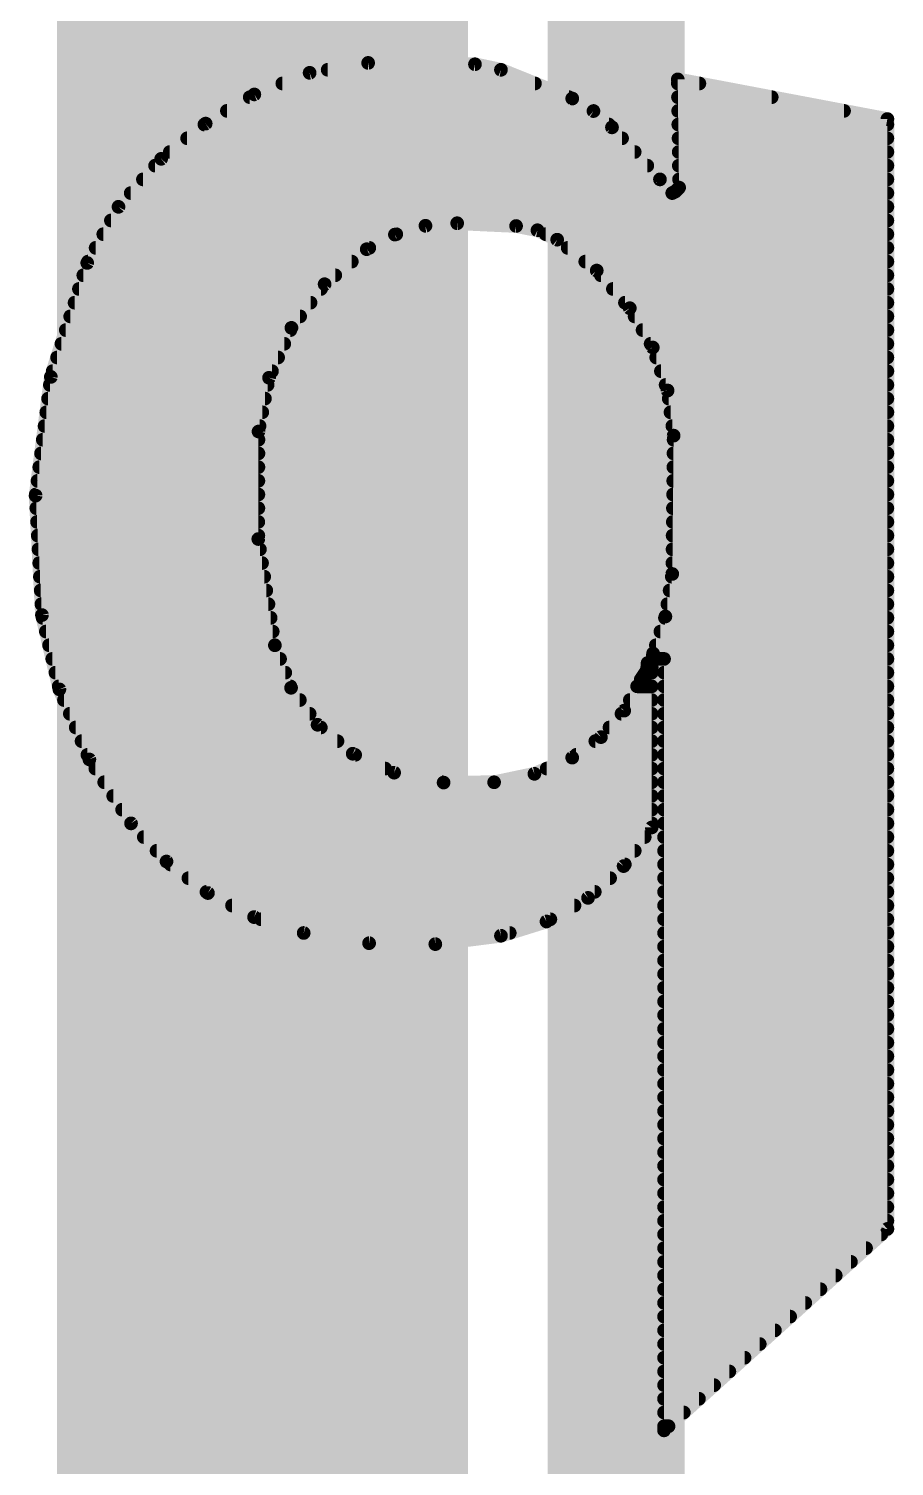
# Model space of a CAD drawing. Extents: x -3.8 to 55.5, y -10.2 to 68.5.
# Drawn here: x 33.963 to 35.568, y 32.209 to 34.874 of the extents above; entities that cross this region are included whole.
import ezdxf

# ---------------------------------------------------------------- set-up
doc = ezdxf.new("R2010")
doc.units = 0
for name, color, linetype in [('16', 132, 'CONTINUOUS'), ('21', 41, 'CONTINUOUS'), ('22', 40, 'CONTINUOUS')]:
    doc.layers.add(name, color=color, linetype=linetype)

msp = doc.modelspace()

# ---------------------------------------------------------------- linework, layer by layer
at = {"layer": '16', "const_width": 0.254}
msp.add_lwpolyline([(35.052, 28.956), (35.052, 46.736)], dxfattribs=at)
at = {"layer": '21', "const_width": 0.762}
msp.add_lwpolyline([(34.3964, 31.877), (34.3964, 36.1987)], dxfattribs=at)
at = {"layer": '22', "const_width": 0.0254}
for points in [[(34.4838, 34.7923), (34.3814, 34.7523)], [(34.5923, 34.8107), (34.4838, 34.7923)], [(34.5173, 34.798), (34.8386, 34.798)], [(34.7904, 34.8082), (34.5923, 34.8107)], [(34.8386, 34.798), (34.7904, 34.8082)], [(34.9707, 34.7447), (34.8386, 34.798)], [(34.4333, 34.7726), (34.9016, 34.7726)], [(35.1663, 34.7802), (35.1688, 34.5796)], [(35.5549, 34.7066), (35.1663, 34.7802)], [(35.1664, 34.7726), (35.2064, 34.7726)], [(34.3814, 34.7523), (34.2912, 34.6982)], [(34.3729, 34.7472), (34.9645, 34.7472)], [(35.01, 34.7214), (34.9707, 34.7447)], [(35.1667, 34.7472), (35.3405, 34.7472)], [(34.3305, 34.7218), (35.0095, 34.7218)], [(35.0444, 34.6913), (35.01, 34.7214)], [(35.167, 34.7218), (35.4746, 34.7218)], [(34.2912, 34.6982), (34.2087, 34.6329)], [(34.2889, 34.6964), (35.0386, 34.6964)], [(35.1333, 34.5948), (35.0444, 34.6913)], [(35.1673, 34.6964), (35.5549, 34.6964)], [(35.5549, 32.6492), (35.5549, 34.7066)], [(34.2568, 34.671), (35.0631, 34.671)], [(35.1677, 34.671), (35.5549, 34.671)], [(34.2087, 34.6329), (34.1296, 34.5439)], [(34.2247, 34.6456), (35.0865, 34.6456)], [(35.168, 34.6456), (35.5549, 34.6456)], [(34.1974, 34.6202), (35.1099, 34.6202)], [(35.1683, 34.6202), (35.5549, 34.6202)], [(34.1748, 34.5948), (35.1333, 34.5948)], [(35.1561, 34.5694), (35.1333, 34.5948)], [(35.1688, 34.5796), (35.1612, 34.5719)], [(35.1686, 34.5948), (35.5549, 34.5948)], [(34.1522, 34.5694), (35.1561, 34.5694)], [(35.1612, 34.5719), (35.1561, 34.5694)], [(35.1561, 34.5694), (35.5549, 34.5694)], [(34.1296, 34.5439), (34.0716, 34.4399)], [(34.1297, 34.544), (35.5549, 34.544)], [(34.1155, 34.5186), (35.5549, 34.5186)], [(34.642, 34.4925), (34.6987, 34.5088)], [(34.6987, 34.5088), (34.7574, 34.5135)], [(34.7574, 34.5135), (34.8666, 34.5084)], [(34.8666, 34.5084), (34.9063, 34.5005)], [(34.9063, 34.5005), (34.9428, 34.483)], [(34.1013, 34.4932), (34.6445, 34.4932)], [(34.5897, 34.4653), (34.642, 34.4925)], [(34.9215, 34.4932), (35.5549, 34.4932)], [(34.9428, 34.483), (35.016, 34.4258)], [(34.0872, 34.4678), (34.5945, 34.4678)], [(34.5116, 34.4004), (34.5897, 34.4653)], [(34.9623, 34.4678), (35.5549, 34.4678)], [(34.0716, 34.4399), (34.0042, 34.2286)], [(34.0643, 34.417), (34.5315, 34.417)], [(34.073, 34.4424), (34.5621, 34.4424)], [(34.9948, 34.4424), (35.5549, 34.4424)], [(35.016, 34.4258), (35.0774, 34.356)], [(35.0238, 34.417), (35.5549, 34.417)], [(34.0562, 34.3916), (34.5049, 34.3916)], [(34.4502, 34.3196), (34.5116, 34.4004)], [(35.0461, 34.3916), (35.5549, 34.3916)], [(34.0481, 34.3662), (34.4856, 34.3662)], [(35.0684, 34.3662), (35.5549, 34.3662)], [(34.04, 34.3408), (34.4663, 34.3408)], [(35.0774, 34.356), (35.12, 34.2832)], [(35.0863, 34.3408), (35.5549, 34.3408)], [(34.0319, 34.3154), (34.4483, 34.3154)], [(34.4086, 34.227), (34.4502, 34.3196)], [(35.1011, 34.3154), (35.5549, 34.3154)], [(34.0238, 34.29), (34.4369, 34.29)], [(35.116, 34.29), (35.5549, 34.29)], [(35.12, 34.2832), (35.1474, 34.2034)], [(34.0157, 34.2646), (34.4255, 34.2646)], [(35.1264, 34.2646), (35.5549, 34.2646)], [(34.0076, 34.2392), (34.4141, 34.2392)], [(35.1351, 34.2392), (35.5549, 34.2392)], [(34.0042, 34.2286), (33.9759, 34.0086)], [(34.0023, 34.2138), (34.4061, 34.2138)], [(34.3891, 34.1274), (34.4086, 34.227)], [(35.1438, 34.2138), (35.5549, 34.2138)], [(35.1474, 34.2034), (35.1587, 34.1198)], [(33.999, 34.1884), (34.4011, 34.1884)], [(35.1495, 34.1884), (35.5549, 34.1884)], [(33.9958, 34.163), (34.3961, 34.163)], [(35.1529, 34.163), (35.5549, 34.163)], [(33.9925, 34.1376), (34.3911, 34.1376)], [(34.3888, 33.9281), (34.3891, 34.1274)], [(35.1563, 34.1376), (35.5549, 34.1376)], [(33.9892, 34.1122), (34.3891, 34.1122)], [(35.1587, 34.1198), (35.1561, 33.8633)], [(35.1586, 34.1122), (35.5549, 34.1122)], [(33.986, 34.0868), (34.389, 34.0868)], [(35.1584, 34.0868), (35.5549, 34.0868)], [(33.9827, 34.0614), (34.389, 34.0614)], [(35.1581, 34.0614), (35.5549, 34.0614)], [(33.9794, 34.036), (34.3889, 34.036)], [(35.1579, 34.036), (35.5549, 34.036)], [(33.9759, 34.0086), (33.9877, 33.7871)], [(33.9762, 34.0106), (34.3889, 34.0106)], [(35.1576, 34.0106), (35.5549, 34.0106)], [(33.9772, 33.9852), (34.3889, 33.9852)], [(35.1573, 33.9852), (35.5549, 33.9852)], [(33.9785, 33.9598), (34.3888, 33.9598)], [(35.1571, 33.9598), (35.5549, 33.9598)], [(33.9799, 33.9344), (34.3888, 33.9344)], [(34.4195, 33.7312), (34.3888, 33.9281)], [(35.1568, 33.9344), (35.5549, 33.9344)], [(33.9812, 33.909), (34.3918, 33.909)], [(33.9826, 33.8836), (34.3957, 33.8836)], [(35.1563, 33.8836), (35.5549, 33.8836)], [(35.1566, 33.909), (35.5549, 33.909)], [(33.9839, 33.8582), (34.3997, 33.8582)], [(35.1561, 33.8633), (35.1434, 33.7845)], [(35.1553, 33.8582), (35.5549, 33.8582)], [(33.9853, 33.8328), (34.4036, 33.8328)], [(35.1512, 33.8328), (35.5549, 33.8328)], [(33.9866, 33.8074), (34.4076, 33.8074)], [(35.1471, 33.8074), (35.5549, 33.8074)], [(33.9877, 33.7871), (34.02, 33.6495)], [(33.9889, 33.782), (34.4116, 33.782)], [(35.1434, 33.7845), (35.1206, 33.716)], [(35.1426, 33.782), (35.5549, 33.782)], [(33.9949, 33.7566), (34.4155, 33.7566)], [(35.1341, 33.7566), (35.5549, 33.7566)], [(34.0008, 33.7312), (34.4195, 33.7312)], [(34.4494, 33.6523), (34.4195, 33.7312)], [(35.1257, 33.7312), (35.5549, 33.7312)], [(34.0068, 33.7058), (34.4291, 33.7058)], [(35.118, 33.6906), (35.1104, 33.6982)], [(35.1104, 33.6982), (35.1104, 33.6931)], [(35.1206, 33.716), (35.1201, 33.7123)], [(35.1201, 33.7123), (35.1215, 33.7088)], [(35.1215, 33.7088), (35.1245, 33.7064)], [(35.1245, 33.7064), (35.1282, 33.7058)], [(35.1282, 33.7058), (35.1409, 33.7058)], [(35.1282, 33.7058), (35.5549, 33.7058)], [(35.1409, 33.7058), (35.1409, 32.2758)], [(34.0127, 33.6804), (34.4388, 33.6804)], [(35.1028, 33.6753), (35.0977, 33.6677)], [(35.1084, 33.6834), (35.1028, 33.6753)], [(35.1063, 33.6804), (35.118, 33.6804)], [(35.1104, 33.6931), (35.1084, 33.6834)], [(35.118, 33.3934), (35.118, 33.6906)], [(35.1409, 33.6804), (35.5549, 33.6804)], [(34.0187, 33.655), (34.4484, 33.655)], [(34.02, 33.6495), (34.0756, 33.5194)], [(34.4986, 33.5838), (34.4494, 33.6523)], [(35.0977, 33.6677), (35.067, 33.61)], [(35.091, 33.655), (35.118, 33.655)], [(35.1409, 33.655), (35.5549, 33.655)], [(34.0285, 33.6296), (34.4657, 33.6296)], [(35.0775, 33.6296), (35.118, 33.6296)], [(35.1409, 33.6296), (35.5549, 33.6296)], [(34.0393, 33.6042), (34.484, 33.6042)], [(35.067, 33.61), (35.0239, 33.5608)], [(35.062, 33.6042), (35.118, 33.6042)], [(35.1409, 33.6042), (35.5549, 33.6042)], [(34.0502, 33.5788), (34.5047, 33.5788)], [(34.5638, 33.5301), (34.4986, 33.5838)], [(35.0397, 33.5788), (35.118, 33.5788)], [(35.1409, 33.5788), (35.5549, 33.5788)], [(34.0611, 33.5534), (34.5355, 33.5534)], [(35.0239, 33.5608), (34.9707, 33.5229)], [(35.0135, 33.5534), (35.118, 33.5534)], [(35.1409, 33.5534), (35.5549, 33.5534)], [(34.0719, 33.528), (34.5684, 33.528)], [(34.0756, 33.5194), (34.1528, 33.401)], [(34.6405, 33.495), (34.5638, 33.5301)], [(34.9707, 33.5229), (34.9006, 33.4929)], [(34.9779, 33.528), (35.118, 33.528)], [(35.1409, 33.528), (35.5549, 33.528)], [(34.0866, 33.5026), (34.6239, 33.5026)], [(34.7323, 33.4766), (34.6405, 33.495)], [(34.9006, 33.4929), (34.8259, 33.4772)], [(34.9233, 33.5026), (35.118, 33.5026)], [(35.1409, 33.5026), (35.5549, 33.5026)], [(34.1031, 33.4772), (34.7293, 33.4772)], [(34.8259, 33.4772), (34.7323, 33.4766)], [(34.8259, 33.4772), (35.118, 33.4772)], [(35.1409, 33.4772), (35.5549, 33.4772)], [(34.1197, 33.4518), (35.118, 33.4518)], [(35.1409, 33.4518), (35.5549, 33.4518)], [(34.1362, 33.4264), (35.118, 33.4264)], [(35.1409, 33.4264), (35.5549, 33.4264)], [(34.1528, 33.401), (34.2186, 33.3303)], [(34.1528, 33.401), (35.118, 33.401)], [(35.066, 33.3218), (35.118, 33.3934)], [(35.1409, 33.401), (35.5549, 33.401)], [(34.1764, 33.3756), (35.1051, 33.3756)], [(35.1409, 33.3756), (35.5549, 33.3756)], [(34.2001, 33.3502), (35.0866, 33.3502)], [(34.2186, 33.3303), (34.2954, 33.2719)], [(34.2259, 33.3248), (35.0682, 33.3248)], [(35.1409, 33.3502), (35.5549, 33.3502)], [(35.1409, 33.3248), (35.5549, 33.3248)], [(34.2592, 33.2994), (35.0409, 33.2994)], [(35, 33.2628), (35.066, 33.3218)], [(35.1409, 33.2994), (35.5549, 33.2994)], [(34.2926, 33.274), (35.0125, 33.274)], [(34.2954, 33.2719), (34.381, 33.2273)], [(35.1409, 33.274), (35.5549, 33.274)], [(34.34, 33.2486), (34.9749, 33.2486)], [(34.9231, 33.2191), (35, 33.2628)], [(35.1409, 33.2486), (35.5549, 33.2486)], [(34.381, 33.2273), (34.4729, 33.1978)], [(34.3936, 33.2232), (34.9302, 33.2232)], [(34.8386, 33.1927), (34.9231, 33.2191)], [(35.1409, 33.2232), (35.5549, 33.2232)], [(34.4729, 33.1978), (34.5942, 33.1789)], [(34.4729, 33.1978), (34.8549, 33.1978)], [(34.7169, 33.1772), (34.8386, 33.1927)], [(35.1409, 33.1978), (35.5549, 33.1978)], [(34.5942, 33.1789), (34.7169, 33.1772)], [(35.1409, 33.1724), (35.5549, 33.1724)], [(35.1409, 33.147), (35.5549, 33.147)], [(35.1409, 33.1216), (35.5549, 33.1216)], [(35.1409, 33.0962), (35.5549, 33.0962)], [(35.1409, 33.0708), (35.5549, 33.0708)], [(35.1409, 33.0454), (35.5549, 33.0454)], [(35.1409, 33.02), (35.5549, 33.02)], [(35.1409, 32.9946), (35.5549, 32.9946)], [(35.1409, 32.9692), (35.5549, 32.9692)], [(35.1409, 32.9438), (35.5549, 32.9438)], [(35.1409, 32.9184), (35.5549, 32.9184)], [(35.1409, 32.893), (35.5549, 32.893)], [(35.1409, 32.8676), (35.5549, 32.8676)], [(35.1409, 32.8422), (35.5549, 32.8422)], [(35.1409, 32.8168), (35.5549, 32.8168)], [(35.1409, 32.7914), (35.5549, 32.7914)], [(35.1409, 32.766), (35.5549, 32.766)], [(35.1409, 32.7406), (35.5549, 32.7406)], [(35.1409, 32.7152), (35.5549, 32.7152)], [(35.1409, 32.6898), (35.5549, 32.6898)], [(35.1409, 32.6644), (35.5549, 32.6644)], [(35.1409, 32.2758), (35.5549, 32.6492)], [(35.1409, 32.639), (35.5436, 32.639)], [(35.1409, 32.6136), (35.5154, 32.6136)], [(35.1409, 32.5882), (35.4873, 32.5882)], [(35.1409, 32.5628), (35.4591, 32.5628)], [(35.1409, 32.5374), (35.4309, 32.5374)], [(35.1409, 32.512), (35.4028, 32.512)], [(35.1409, 32.4866), (35.3746, 32.4866)], [(35.1409, 32.4612), (35.3465, 32.4612)], [(35.1409, 32.4358), (35.3183, 32.4358)], [(35.1409, 32.4104), (35.2901, 32.4104)], [(35.1409, 32.385), (35.262, 32.385)], [(35.1409, 32.3596), (35.2338, 32.3596)], [(35.1409, 32.3342), (35.2056, 32.3342)], [(35.1409, 32.3088), (35.1775, 32.3088)], [(35.1409, 32.2834), (35.1493, 32.2834)]]:
    msp.add_lwpolyline(points, dxfattribs=at)
at = {"layer": '22', "const_width": 0.0127}
for points in [[(34.4828, 34.7986, 1), (34.4849, 34.7861)], [(34.4862, 34.7864, 1), (34.4815, 34.7983)], [(34.5173, 34.8043, 1), (34.5173, 34.7917)], [(34.5924, 34.817, 1), (34.5922, 34.8044)], [(34.5934, 34.8044, 1), (34.5912, 34.817)], [(34.7917, 34.8144, 1), (34.7891, 34.802)], [(34.7903, 34.8019, 1), (34.7905, 34.8145)], [(34.841, 34.8039, 1), (34.8362, 34.7921)], [(34.8373, 34.7918, 1), (34.8399, 34.8042)], [(34.8386, 34.7917, 1), (34.8386, 34.8043)], [(34.4333, 34.779, 1), (34.4333, 34.7663)], [(34.9016, 34.7663, 1), (34.9016, 34.779)], [(35.1726, 34.7803, 1), (35.16, 34.7801)], [(35.1675, 34.7864, 1), (35.1651, 34.774)], [(35.1664, 34.779, 1), (35.1664, 34.7663)], [(35.2064, 34.7663, 1), (35.2064, 34.779)], [(34.3729, 34.7535, 1), (34.3729, 34.7409)], [(34.3791, 34.7582, 1), (34.3837, 34.7464)], [(34.3847, 34.7469, 1), (34.3781, 34.7577)], [(34.9739, 34.7502, 1), (34.9675, 34.7392)], [(34.9645, 34.7409, 1), (34.9645, 34.7535)], [(34.9683, 34.7388, 1), (34.9731, 34.7506)], [(35.1667, 34.7535, 1), (35.1667, 34.7409)], [(35.3405, 34.7409, 1), (35.3405, 34.7535)], [(34.3305, 34.7281, 1), (34.3305, 34.7155)], [(35.0142, 34.7262, 1), (35.0059, 34.7167)], [(35.0068, 34.716, 1), (35.0133, 34.7269)], [(35.0095, 34.7155, 1), (35.0095, 34.7281)], [(35.167, 34.7281, 1), (35.167, 34.7155)], [(35.4746, 34.7155, 1), (35.4746, 34.7281)], [(34.2889, 34.7028, 1), (34.2889, 34.6901)], [(34.2879, 34.7037, 1), (34.2944, 34.6928)], [(34.2951, 34.6932, 1), (34.2872, 34.7032)], [(35.0491, 34.6956, 1), (35.0397, 34.687)], [(35.0386, 34.6901, 1), (35.0386, 34.7028)], [(35.0402, 34.6865, 1), (35.0486, 34.6961)], [(35.1673, 34.7028, 1), (35.1673, 34.6901)], [(35.5613, 34.7066, 1), (35.5486, 34.7066)], [(35.5537, 34.7004, 1), (35.5561, 34.7128)], [(35.5549, 34.6901, 1), (35.5549, 34.7028)], [(34.2568, 34.6773, 1), (34.2568, 34.6647)], [(35.0631, 34.6647, 1), (35.0631, 34.6773)], [(35.1677, 34.6773, 1), (35.1677, 34.6647)], [(35.5549, 34.6647, 1), (35.5549, 34.6773)], [(34.2048, 34.6379, 1), (34.2126, 34.6279)], [(34.2134, 34.6287, 1), (34.204, 34.6371)], [(34.2247, 34.6519, 1), (34.2247, 34.6393)], [(35.0865, 34.6393, 1), (35.0865, 34.6519)], [(35.168, 34.6519, 1), (35.168, 34.6393)], [(35.5549, 34.6393, 1), (35.5549, 34.6519)], [(34.1974, 34.6266, 1), (34.1974, 34.6139)], [(35.1099, 34.6139, 1), (35.1099, 34.6266)], [(35.1683, 34.6266, 1), (35.1683, 34.6139)], [(35.5549, 34.6139, 1), (35.5549, 34.6266)], [(34.1748, 34.6011, 1), (34.1748, 34.5885)], [(35.138, 34.599, 1), (35.1286, 34.5906)], [(35.1286, 34.5905, 1), (35.138, 34.5991)], [(35.1333, 34.5885, 1), (35.1333, 34.6011)], [(35.1686, 34.6011, 1), (35.1686, 34.5885)], [(35.1733, 34.5751, 1), (35.1643, 34.5841)], [(35.5549, 34.5885, 1), (35.5549, 34.6011)], [(34.1522, 34.5757, 1), (34.1522, 34.5631)], [(35.1533, 34.5751, 1), (35.1589, 34.5637)], [(35.1561, 34.5757, 1), (35.1561, 34.5631)], [(35.1514, 34.5652, 1), (35.1608, 34.5736)], [(35.1567, 34.5764, 1), (35.1657, 34.5674)], [(35.1561, 34.5631, 1), (35.1561, 34.5757)], [(35.164, 34.5662, 1), (35.1584, 34.5776)], [(35.1625, 34.5795, 1), (35.1751, 34.5797)], [(35.5549, 34.5631, 1), (35.5549, 34.5757)], [(34.1248, 34.5481, 1), (34.1343, 34.5397)], [(34.1297, 34.5504, 1), (34.1297, 34.5377)], [(34.1351, 34.5408, 1), (34.124, 34.547)], [(35.5549, 34.5377, 1), (35.5549, 34.5504)], [(34.1155, 34.5249, 1), (34.1155, 34.5123)], [(34.6981, 34.5151, 1), (34.6992, 34.5024)], [(34.7004, 34.5027, 1), (34.6969, 34.5149)], [(34.7577, 34.5198, 1), (34.7571, 34.5072)], [(34.7579, 34.5072, 1), (34.7569, 34.5198)], [(34.8678, 34.5146, 1), (34.8654, 34.5022)], [(34.8663, 34.5021, 1), (34.8669, 34.5147)], [(34.909, 34.5062, 1), (34.9035, 34.4947)], [(34.905, 34.4942, 1), (34.9075, 34.5067)], [(35.5549, 34.5123, 1), (35.5549, 34.5249)], [(34.1013, 34.4995, 1), (34.1013, 34.4869)], [(34.6402, 34.4986, 1), (34.6438, 34.4864)], [(34.6449, 34.4868, 1), (34.6391, 34.4981)], [(34.6445, 34.4869, 1), (34.6445, 34.4995)], [(34.9215, 34.4995, 1), (34.9215, 34.4869)], [(34.9467, 34.488, 1), (34.9389, 34.478)], [(34.9401, 34.4773, 1), (34.9455, 34.4887)], [(35.5549, 34.4869, 1), (35.5549, 34.4995)], [(34.0872, 34.4742, 1), (34.0872, 34.4615)], [(34.5868, 34.4709, 1), (34.5926, 34.4597)], [(34.5938, 34.4604, 1), (34.5856, 34.4702)], [(34.5945, 34.4615, 1), (34.5945, 34.4742)], [(34.9623, 34.4742, 1), (34.9623, 34.4615)], [(35.5549, 34.4615, 1), (35.5549, 34.4742)], [(34.0643, 34.4233, 1), (34.0643, 34.4107)], [(34.0661, 34.443, 1), (34.0771, 34.4368)], [(34.0776, 34.438, 1), (34.0656, 34.4418)], [(34.073, 34.4487, 1), (34.073, 34.4361)], [(34.5315, 34.4107, 1), (34.5315, 34.4233)], [(34.5621, 34.4361, 1), (34.5621, 34.4487)], [(34.9948, 34.4487, 1), (34.9948, 34.4361)], [(35.0208, 34.43, 1), (35.0113, 34.4216)], [(35.0121, 34.4208, 1), (35.02, 34.4308)], [(35.0238, 34.4233, 1), (35.0238, 34.4107)], [(35.5549, 34.4361, 1), (35.5549, 34.4487)], [(35.5549, 34.4107, 1), (35.5549, 34.4233)], [(34.0562, 34.398, 1), (34.0562, 34.3853)], [(34.5049, 34.3853, 1), (34.5049, 34.398)], [(34.5076, 34.4053, 1), (34.5157, 34.3956)], [(34.5167, 34.3966, 1), (34.5066, 34.4043)], [(35.0461, 34.398, 1), (35.0461, 34.3853)], [(35.5549, 34.3853, 1), (35.5549, 34.398)], [(34.0481, 34.3725, 1), (34.0481, 34.3599)], [(34.4856, 34.3599, 1), (34.4856, 34.3725)], [(35.0684, 34.3725, 1), (35.0684, 34.3599)], [(35.5549, 34.3599, 1), (35.5549, 34.3725)], [(34.04, 34.3471, 1), (34.04, 34.3345)], [(34.4663, 34.3345, 1), (34.4663, 34.3471)], [(35.0829, 34.3592, 1), (35.0719, 34.3528)], [(35.0726, 34.3518, 1), (35.0822, 34.3602)], [(35.0863, 34.3471, 1), (35.0863, 34.3345)], [(35.5549, 34.3345, 1), (35.5549, 34.3471)], [(34.0319, 34.3218, 1), (34.0319, 34.3091)], [(34.4451, 34.3235, 1), (34.4553, 34.3158)], [(34.456, 34.317, 1), (34.4444, 34.3222)], [(34.4483, 34.3091, 1), (34.4483, 34.3218)], [(35.1011, 34.3218, 1), (35.1011, 34.3091)], [(35.5549, 34.3091, 1), (35.5549, 34.3218)], [(34.0238, 34.2963, 1), (34.0238, 34.2837)], [(34.4369, 34.2837, 1), (34.4369, 34.2963)], [(35.116, 34.2963, 1), (35.116, 34.2837)], [(35.5549, 34.2837, 1), (35.5549, 34.2963)], [(34.0157, 34.2709, 1), (34.0157, 34.2583)], [(34.4255, 34.2583, 1), (34.4255, 34.2709)], [(35.126, 34.2852, 1), (35.114, 34.2811)], [(35.1145, 34.28, 1), (35.1255, 34.2864)], [(35.1264, 34.2709, 1), (35.1264, 34.2583)], [(35.5549, 34.2583, 1), (35.5549, 34.2709)], [(34.0076, 34.2456, 1), (34.0076, 34.2329)], [(34.4141, 34.2329, 1), (34.4141, 34.2456)], [(35.1351, 34.2456, 1), (35.1351, 34.2329)], [(35.5549, 34.2329, 1), (35.5549, 34.2456)], [(34.0023, 34.2201, 1), (34.0023, 34.2075)], [(33.9981, 34.2305, 1), (34.0102, 34.2267)], [(34.0105, 34.2278, 1), (33.9979, 34.2294)], [(34.4029, 34.2296, 1), (34.4144, 34.2244)], [(34.4149, 34.2258, 1), (34.4024, 34.2282)], [(34.4061, 34.2075, 1), (34.4061, 34.2201)], [(35.1438, 34.2201, 1), (35.1438, 34.2075)], [(35.1537, 34.2043, 1), (35.1411, 34.2026)], [(35.5549, 34.2075, 1), (35.5549, 34.2201)], [(33.999, 34.1947, 1), (33.999, 34.1821)], [(34.4011, 34.1821, 1), (34.4011, 34.1947)], [(35.1414, 34.2013, 1), (35.1534, 34.2055)], [(35.1495, 34.1947, 1), (35.1495, 34.1821)], [(35.5549, 34.1821, 1), (35.5549, 34.1947)], [(33.9958, 34.1694, 1), (33.9958, 34.1567)], [(34.3961, 34.1567, 1), (34.3961, 34.1694)], [(35.1529, 34.1694, 1), (35.1529, 34.1567)], [(35.5549, 34.1567, 1), (35.5549, 34.1694)], [(33.9925, 34.1439, 1), (33.9925, 34.1313)], [(34.3954, 34.1274, 1), (34.3828, 34.1274)], [(34.3911, 34.1313, 1), (34.3911, 34.1439)], [(35.1563, 34.1439, 1), (35.1563, 34.1313)], [(35.5549, 34.1313, 1), (35.5549, 34.1439)], [(33.9892, 34.1185, 1), (33.9892, 34.1059)], [(34.3829, 34.1286, 1), (34.3953, 34.1262)], [(34.3891, 34.1059, 1), (34.3891, 34.1185)], [(35.1586, 34.1185, 1), (35.1586, 34.1059)], [(35.1524, 34.119, 1), (35.165, 34.1206)], [(35.165, 34.1197, 1), (35.1524, 34.1199)], [(35.5549, 34.1059, 1), (35.5549, 34.1185)], [(33.986, 34.0932, 1), (33.986, 34.0805)], [(34.389, 34.0805, 1), (34.389, 34.0932)], [(35.1584, 34.0932, 1), (35.1584, 34.0805)], [(35.5549, 34.0805, 1), (35.5549, 34.0932)], [(33.9827, 34.0677, 1), (33.9827, 34.0551)], [(34.389, 34.0551, 1), (34.389, 34.0677)], [(35.1581, 34.0677, 1), (35.1581, 34.0551)], [(35.5549, 34.0551, 1), (35.5549, 34.0677)], [(33.9794, 34.0423, 1), (33.9794, 34.0297)], [(34.3889, 34.0297, 1), (34.3889, 34.0423)], [(35.1579, 34.0423, 1), (35.1579, 34.0297)], [(35.5549, 34.0297, 1), (35.5549, 34.0423)], [(33.9823, 34.0089, 1), (33.9696, 34.0083)], [(33.9696, 34.0094, 1), (33.9822, 34.0078)], [(33.9762, 34.017, 1), (33.9762, 34.0043)], [(34.3889, 34.0043, 1), (34.3889, 34.017)], [(35.1576, 34.017, 1), (35.1576, 34.0043)], [(35.5549, 34.0043, 1), (35.5549, 34.017)], [(33.9772, 33.9915, 1), (33.9772, 33.9789)], [(34.3889, 33.9789, 1), (34.3889, 33.9915)], [(35.1573, 33.9915, 1), (35.1573, 33.9789)], [(35.5549, 33.9789, 1), (35.5549, 33.9915)], [(33.9785, 33.9661, 1), (33.9785, 33.9535)], [(34.3888, 33.9535, 1), (34.3888, 33.9661)], [(35.1571, 33.9661, 1), (35.1571, 33.9535)], [(35.5549, 33.9535, 1), (35.5549, 33.9661)], [(33.9799, 33.9408, 1), (33.9799, 33.9281)], [(34.395, 33.9291, 1), (34.3825, 33.9271)], [(34.3824, 33.9281, 1), (34.3951, 33.9281)], [(34.3888, 33.9281, 1), (34.3888, 33.9408)], [(35.1568, 33.9408, 1), (35.1568, 33.9281)], [(35.5549, 33.9281, 1), (35.5549, 33.9408)], [(33.9812, 33.9153, 1), (33.9812, 33.9027)], [(33.9826, 33.8899, 1), (33.9826, 33.8773)], [(34.3918, 33.9027, 1), (34.3918, 33.9153)], [(34.3957, 33.8773, 1), (34.3957, 33.8899)], [(35.1563, 33.8899, 1), (35.1563, 33.8773)], [(35.1566, 33.9153, 1), (35.1566, 33.9027)], [(35.5549, 33.9027, 1), (35.5549, 33.9153)], [(35.5549, 33.8773, 1), (35.5549, 33.8899)], [(33.9839, 33.8646, 1), (33.9839, 33.8519)], [(34.3997, 33.8519, 1), (34.3997, 33.8646)], [(35.1553, 33.8646, 1), (35.1553, 33.8519)], [(35.1498, 33.8634, 1), (35.1624, 33.8632)], [(35.1624, 33.8623, 1), (35.1498, 33.8643)], [(35.5549, 33.8519, 1), (35.5549, 33.8646)], [(33.9853, 33.8391, 1), (33.9853, 33.8265)], [(34.4036, 33.8265, 1), (34.4036, 33.8391)], [(35.1512, 33.8391, 1), (35.1512, 33.8265)], [(35.5549, 33.8265, 1), (35.5549, 33.8391)], [(33.9866, 33.8137, 1), (33.9866, 33.8011)], [(34.4076, 33.8011, 1), (34.4076, 33.8137)], [(35.1471, 33.8137, 1), (35.1471, 33.8011)], [(35.5549, 33.8011, 1), (35.5549, 33.8137)], [(33.9939, 33.7886, 1), (33.9815, 33.7856)], [(33.9814, 33.7868, 1), (33.994, 33.7874)], [(33.9889, 33.7884, 1), (33.9889, 33.7757)], [(34.4116, 33.7757, 1), (34.4116, 33.7884)], [(35.1426, 33.7884, 1), (35.1426, 33.7757)], [(35.1371, 33.7855, 1), (35.1497, 33.7835)], [(35.1494, 33.7825, 1), (35.1374, 33.7865)], [(35.5549, 33.7757, 1), (35.5549, 33.7884)], [(33.9949, 33.7629, 1), (33.9949, 33.7503)], [(34.4155, 33.7503, 1), (34.4155, 33.7629)], [(35.1341, 33.7629, 1), (35.1341, 33.7503)], [(35.5549, 33.7503, 1), (35.5549, 33.7629)], [(34.0008, 33.7375, 1), (34.0008, 33.7249)], [(34.4254, 33.7335, 1), (34.4136, 33.7289)], [(34.4132, 33.7302, 1), (34.4258, 33.7322)], [(34.4195, 33.7249, 1), (34.4195, 33.7375)], [(35.1257, 33.7375, 1), (35.1257, 33.7249)], [(35.5549, 33.7249, 1), (35.5549, 33.7375)], [(34.0068, 33.7122, 1), (34.0068, 33.6995)], [(34.4291, 33.6995, 1), (34.4291, 33.7122)], [(35.1149, 33.7027, 1), (35.1059, 33.6937)], [(35.1167, 33.6982, 1), (35.1041, 33.6982)], [(35.126, 33.7146, 1), (35.1142, 33.7099)], [(35.1138, 33.7131, 1), (35.1264, 33.7114)], [(35.1146, 33.718, 1), (35.1266, 33.714)], [(35.1269, 33.7152, 1), (35.1143, 33.7168)], [(35.1255, 33.7137, 1), (35.1176, 33.7038)], [(35.1156, 33.7064, 1), (35.1274, 33.7111)], [(35.1255, 33.7127, 1), (35.1235, 33.7001)], [(35.1205, 33.7014, 1), (35.1284, 33.7114)], [(35.1282, 33.7122, 1), (35.1282, 33.6995)], [(35.1282, 33.7122, 1), (35.1282, 33.6995)], [(35.1272, 33.6995, 1), (35.1292, 33.7121)], [(35.1472, 33.7058, 1), (35.1346, 33.7058)], [(35.1409, 33.6995, 1), (35.1409, 33.7122)], [(35.5549, 33.6995, 1), (35.5549, 33.7122)], [(34.0127, 33.6867, 1), (34.0127, 33.6741)], [(34.4388, 33.6741, 1), (34.4388, 33.6867)], [(35.0976, 33.6789, 1), (35.108, 33.6717)], [(35.1081, 33.6718, 1), (35.0975, 33.6788)], [(35.1063, 33.6867, 1), (35.1063, 33.6741)], [(35.1022, 33.6847, 1), (35.1146, 33.6822)], [(35.1136, 33.6798, 1), (35.1032, 33.687)], [(35.1041, 33.6931, 1), (35.1167, 33.6931)], [(35.1166, 33.6918, 1), (35.1042, 33.6944)], [(35.1243, 33.6906, 1), (35.1117, 33.6906)], [(35.1135, 33.6861, 1), (35.1225, 33.6951)], [(35.118, 33.6741, 1), (35.118, 33.6867)], [(35.1409, 33.6867, 1), (35.1409, 33.6741)], [(35.5549, 33.6741, 1), (35.5549, 33.6867)], [(34.0187, 33.6613, 1), (34.0187, 33.6487)], [(34.0258, 33.6519, 1), (34.0142, 33.647)], [(34.0138, 33.648, 1), (34.0262, 33.6509)], [(34.4546, 33.656, 1), (34.4443, 33.6486)], [(34.4435, 33.6501, 1), (34.4554, 33.6546)], [(34.4484, 33.6487, 1), (34.4484, 33.6613)], [(35.091, 33.6613, 1), (35.091, 33.6487)], [(35.0924, 33.6712, 1), (35.103, 33.6642)], [(35.1033, 33.6647, 1), (35.0921, 33.6707)], [(35.118, 33.6487, 1), (35.118, 33.6613)], [(35.1409, 33.6613, 1), (35.1409, 33.6487)], [(35.5549, 33.6487, 1), (35.5549, 33.6613)], [(34.0285, 33.636, 1), (34.0285, 33.6233)], [(34.4657, 33.6233, 1), (34.4657, 33.636)], [(35.0775, 33.636, 1), (35.0775, 33.6233)], [(35.118, 33.6233, 1), (35.118, 33.636)], [(35.1409, 33.636, 1), (35.1409, 33.6233)], [(35.5549, 33.6233, 1), (35.5549, 33.636)], [(34.0393, 33.6105, 1), (34.0393, 33.5979)], [(34.484, 33.5979, 1), (34.484, 33.6105)], [(35.062, 33.6105, 1), (35.062, 33.5979)], [(35.0614, 33.613, 1), (35.0726, 33.607)], [(35.0718, 33.6058, 1), (35.0623, 33.6142)], [(35.118, 33.5979, 1), (35.118, 33.6105)], [(35.1409, 33.6105, 1), (35.1409, 33.5979)], [(35.5549, 33.5979, 1), (35.5549, 33.6105)], [(34.0502, 33.5851, 1), (34.0502, 33.5725)], [(34.5027, 33.5887, 1), (34.4946, 33.5789)], [(34.4935, 33.5801, 1), (34.5038, 33.5875)], [(34.5047, 33.5725, 1), (34.5047, 33.5851)], [(35.0397, 33.5851, 1), (35.0397, 33.5725)], [(35.118, 33.5725, 1), (35.118, 33.5851)], [(35.1409, 33.5851, 1), (35.1409, 33.5725)], [(35.5549, 33.5725, 1), (35.5549, 33.5851)], [(34.0611, 33.5598, 1), (34.0611, 33.5471)], [(34.5355, 33.5471, 1), (34.5355, 33.5598)], [(35.0135, 33.5598, 1), (35.0135, 33.5471)], [(35.0192, 33.565, 1), (35.0287, 33.5567)], [(35.0276, 33.5557, 1), (35.0202, 33.566)], [(35.118, 33.5471, 1), (35.118, 33.5598)], [(35.1409, 33.5598, 1), (35.1409, 33.5471)], [(35.5549, 33.5471, 1), (35.5549, 33.5598)], [(34.0719, 33.5343, 1), (34.0719, 33.5217)], [(34.0809, 33.5229, 1), (34.0703, 33.516)], [(34.0698, 33.517, 1), (34.0814, 33.5219)], [(34.5664, 33.5359, 1), (34.5611, 33.5243)], [(34.5597, 33.5252, 1), (34.5678, 33.535)], [(34.5684, 33.5217, 1), (34.5684, 33.5343)], [(34.967, 33.5281, 1), (34.9744, 33.5177)], [(34.9732, 33.5171, 1), (34.9682, 33.5287)], [(34.9779, 33.5343, 1), (34.9779, 33.5217)], [(35.118, 33.5217, 1), (35.118, 33.5343)], [(35.1409, 33.5343, 1), (35.1409, 33.5217)], [(35.5549, 33.5217, 1), (35.5549, 33.5343)], [(34.0866, 33.5089, 1), (34.0866, 33.4963)], [(34.6239, 33.4963, 1), (34.6239, 33.5089)], [(34.6417, 33.5012, 1), (34.6393, 33.4888)], [(34.6379, 33.4892, 1), (34.6431, 33.5008)], [(34.8981, 33.4987, 1), (34.9031, 33.487)], [(34.9019, 33.4867, 1), (34.8993, 33.4991)], [(34.9233, 33.5089, 1), (34.9233, 33.4963)], [(35.118, 33.4963, 1), (35.118, 33.5089)], [(35.1409, 33.5089, 1), (35.1409, 33.4963)], [(35.5549, 33.4963, 1), (35.5549, 33.5089)], [(34.1031, 33.4836, 1), (34.1031, 33.4709)], [(34.7322, 33.483, 1), (34.7323, 33.4703)], [(34.7293, 33.4709, 1), (34.7293, 33.4836)], [(34.731, 33.4704, 1), (34.7335, 33.4828)], [(34.8259, 33.4836, 1), (34.8259, 33.4709)], [(34.8246, 33.4834, 1), (34.8272, 33.471)], [(34.8259, 33.4709, 1), (34.8259, 33.4835)], [(35.118, 33.4709, 1), (35.118, 33.4836)], [(35.1409, 33.4836, 1), (35.1409, 33.4709)], [(35.5549, 33.4709, 1), (35.5549, 33.4836)], [(34.1197, 33.4581, 1), (34.1197, 33.4455)], [(35.118, 33.4455, 1), (35.118, 33.4581)], [(35.1409, 33.4581, 1), (35.1409, 33.4455)], [(35.5549, 33.4455, 1), (35.5549, 33.4581)], [(34.1362, 33.4327, 1), (34.1362, 33.4201)], [(35.118, 33.4201, 1), (35.118, 33.4327)], [(35.1409, 33.4327, 1), (35.1409, 33.4201)], [(35.5549, 33.4201, 1), (35.5549, 33.4327)], [(34.1528, 33.4074, 1), (34.1528, 33.3947)], [(34.1574, 33.4053, 1), (34.1482, 33.3967)], [(34.1475, 33.3975, 1), (34.1581, 33.4045)], [(35.1117, 33.3934, 1), (35.1243, 33.3934)], [(35.1231, 33.3897, 1), (35.1129, 33.3971)], [(35.118, 33.3947, 1), (35.118, 33.4074)], [(35.1409, 33.4074, 1), (35.1409, 33.3947)], [(35.5549, 33.3947, 1), (35.5549, 33.4074)], [(34.1764, 33.3819, 1), (34.1764, 33.3693)], [(35.1051, 33.3693, 1), (35.1051, 33.3819)], [(35.1409, 33.3819, 1), (35.1409, 33.3693)], [(35.5549, 33.3693, 1), (35.5549, 33.3819)], [(34.2001, 33.3565, 1), (34.2001, 33.3439)], [(34.2224, 33.3354, 1), (34.2147, 33.3253)], [(34.2139, 33.326, 1), (34.2232, 33.3347)], [(34.2259, 33.3312, 1), (34.2259, 33.3185)], [(35.0682, 33.3185, 1), (35.0682, 33.3312)], [(35.0866, 33.3439, 1), (35.0866, 33.3565)], [(35.1409, 33.3312, 1), (35.1409, 33.3185)], [(35.1409, 33.3565, 1), (35.1409, 33.3439)], [(35.5549, 33.3439, 1), (35.5549, 33.3565)], [(35.5549, 33.3185, 1), (35.5549, 33.3312)], [(34.2592, 33.3057, 1), (34.2592, 33.2931)], [(35.0409, 33.2931, 1), (35.0409, 33.3057)], [(35.0608, 33.3255, 1), (35.0711, 33.3181)], [(35.0702, 33.3171, 1), (35.0617, 33.3265)], [(35.1409, 33.3057, 1), (35.1409, 33.2931)], [(35.5549, 33.2931, 1), (35.5549, 33.3057)], [(34.2926, 33.2803, 1), (34.2926, 33.2677)], [(34.2983, 33.2775, 1), (34.2924, 33.2662)], [(34.2915, 33.2668, 1), (34.2992, 33.2769)], [(35.0125, 33.2677, 1), (35.0125, 33.2803)], [(35.1409, 33.2803, 1), (35.1409, 33.2677)], [(35.5549, 33.2677, 1), (35.5549, 33.2803)], [(34.34, 33.255, 1), (34.34, 33.2423)], [(34.9749, 33.2423, 1), (34.9749, 33.255)], [(34.9958, 33.2676, 1), (35.0042, 33.2581)], [(35.0031, 33.2573, 1), (34.9969, 33.2684)], [(35.1409, 33.255, 1), (35.1409, 33.2423)], [(35.5549, 33.2423, 1), (35.5549, 33.255)], [(34.3829, 33.2333, 1), (34.379, 33.2212)], [(34.378, 33.2216, 1), (34.3839, 33.2329)], [(34.3936, 33.2295, 1), (34.3936, 33.2169)], [(34.9199, 33.2247, 1), (34.9262, 33.2136)], [(34.9249, 33.2131, 1), (34.9212, 33.2252)], [(34.9302, 33.2169, 1), (34.9302, 33.2295)], [(35.1409, 33.2295, 1), (35.1409, 33.2169)], [(35.5549, 33.2169, 1), (35.5549, 33.2295)], [(34.4739, 33.2041, 1), (34.4719, 33.1915)], [(34.4729, 33.2041, 1), (34.4729, 33.1915)], [(34.471, 33.1918, 1), (34.4748, 33.2038)], [(34.8367, 33.1988, 1), (34.8405, 33.1866)], [(34.8394, 33.1864, 1), (34.8378, 33.199)], [(34.8549, 33.1915, 1), (34.8549, 33.2041)], [(35.1409, 33.2041, 1), (35.1409, 33.1915)], [(35.5549, 33.1915, 1), (35.5549, 33.2041)], [(34.5942, 33.1852, 1), (34.5941, 33.1725)], [(34.5932, 33.1726, 1), (34.5951, 33.1852)], [(34.7161, 33.1835, 1), (34.7177, 33.1709)], [(34.7168, 33.1708, 1), (34.717, 33.1835)], [(35.1409, 33.1788, 1), (35.1409, 33.1661)], [(35.5549, 33.1661, 1), (35.5549, 33.1788)], [(35.1409, 33.1533, 1), (35.1409, 33.1407)], [(35.5549, 33.1407, 1), (35.5549, 33.1533)], [(35.1409, 33.1279, 1), (35.1409, 33.1153)], [(35.5549, 33.1153, 1), (35.5549, 33.1279)], [(35.1409, 33.1026, 1), (35.1409, 33.0899)], [(35.5549, 33.0899, 1), (35.5549, 33.1026)], [(35.1409, 33.0771, 1), (35.1409, 33.0645)], [(35.5549, 33.0645, 1), (35.5549, 33.0771)], [(35.1409, 33.0517, 1), (35.1409, 33.0391)], [(35.5549, 33.0391, 1), (35.5549, 33.0517)], [(35.1409, 33.0264, 1), (35.1409, 33.0137)], [(35.5549, 33.0137, 1), (35.5549, 33.0264)], [(35.1409, 33.0009, 1), (35.1409, 32.9883)], [(35.5549, 32.9883, 1), (35.5549, 33.0009)], [(35.1409, 32.9755, 1), (35.1409, 32.9629)], [(35.5549, 32.9629, 1), (35.5549, 32.9755)], [(35.1409, 32.9502, 1), (35.1409, 32.9375)], [(35.5549, 32.9375, 1), (35.5549, 32.9502)], [(35.1409, 32.9247, 1), (35.1409, 32.9121)], [(35.5549, 32.9121, 1), (35.5549, 32.9247)], [(35.1409, 32.8993, 1), (35.1409, 32.8867)], [(35.5549, 32.8867, 1), (35.5549, 32.8993)], [(35.1409, 32.874, 1), (35.1409, 32.8613)], [(35.5549, 32.8613, 1), (35.5549, 32.874)], [(35.1409, 32.8485, 1), (35.1409, 32.8359)], [(35.5549, 32.8359, 1), (35.5549, 32.8485)], [(35.1409, 32.7978, 1), (35.1409, 32.7851)], [(35.1409, 32.8231, 1), (35.1409, 32.8105)], [(35.5549, 32.8105, 1), (35.5549, 32.8231)], [(35.5549, 32.7851, 1), (35.5549, 32.7978)], [(35.1409, 32.7723, 1), (35.1409, 32.7597)], [(35.5549, 32.7597, 1), (35.5549, 32.7723)], [(35.1409, 32.7469, 1), (35.1409, 32.7343)], [(35.5549, 32.7343, 1), (35.5549, 32.7469)], [(35.1409, 32.7216, 1), (35.1409, 32.7089)], [(35.5549, 32.7089, 1), (35.5549, 32.7216)], [(35.1409, 32.6961, 1), (35.1409, 32.6835)], [(35.5549, 32.6835, 1), (35.5549, 32.6961)], [(35.1409, 32.6707, 1), (35.1409, 32.6581)], [(35.5549, 32.6581, 1), (35.5549, 32.6707)], [(35.1409, 32.6454, 1), (35.1409, 32.6327)], [(35.5436, 32.6327, 1), (35.5436, 32.6454)], [(35.5486, 32.6492, 1), (35.5613, 32.6492)], [(35.5592, 32.6445, 1), (35.5506, 32.6539)], [(35.1409, 32.6199, 1), (35.1409, 32.6073)], [(35.5154, 32.6073, 1), (35.5154, 32.6199)], [(35.1409, 32.5945, 1), (35.1409, 32.5819)], [(35.4873, 32.5819, 1), (35.4873, 32.5945)], [(35.1409, 32.5692, 1), (35.1409, 32.5565)], [(35.4591, 32.5565, 1), (35.4591, 32.5692)], [(35.1409, 32.5437, 1), (35.1409, 32.5311)], [(35.4309, 32.5311, 1), (35.4309, 32.5437)], [(35.1409, 32.5183, 1), (35.1409, 32.5057)], [(35.4028, 32.5057, 1), (35.4028, 32.5183)], [(35.1409, 32.493, 1), (35.1409, 32.4803)], [(35.3746, 32.4803, 1), (35.3746, 32.493)], [(35.1409, 32.4675, 1), (35.1409, 32.4549)], [(35.3465, 32.4549, 1), (35.3465, 32.4675)], [(35.1409, 32.4421, 1), (35.1409, 32.4295)], [(35.3183, 32.4295, 1), (35.3183, 32.4421)], [(35.1409, 32.4168, 1), (35.1409, 32.4041)], [(35.2901, 32.4041, 1), (35.2901, 32.4168)], [(35.1409, 32.3913, 1), (35.1409, 32.3787)], [(35.262, 32.3787, 1), (35.262, 32.3913)], [(35.1409, 32.3659, 1), (35.1409, 32.3533)], [(35.2338, 32.3533, 1), (35.2338, 32.3659)], [(35.1409, 32.3406, 1), (35.1409, 32.3279)], [(35.2056, 32.3279, 1), (35.2056, 32.3406)], [(35.1409, 32.3152, 1), (35.1409, 32.3025)], [(35.1775, 32.3025, 1), (35.1775, 32.3152)], [(35.1366, 32.2805, 1), (35.1452, 32.2711)], [(35.1409, 32.2897, 1), (35.1409, 32.2771)], [(35.1346, 32.2758, 1), (35.1472, 32.2758)], [(35.1493, 32.2771, 1), (35.1493, 32.2897)]]:
    msp.add_lwpolyline(points, format="xyb", dxfattribs=at)

doc.saveas('drawing.dxf')
